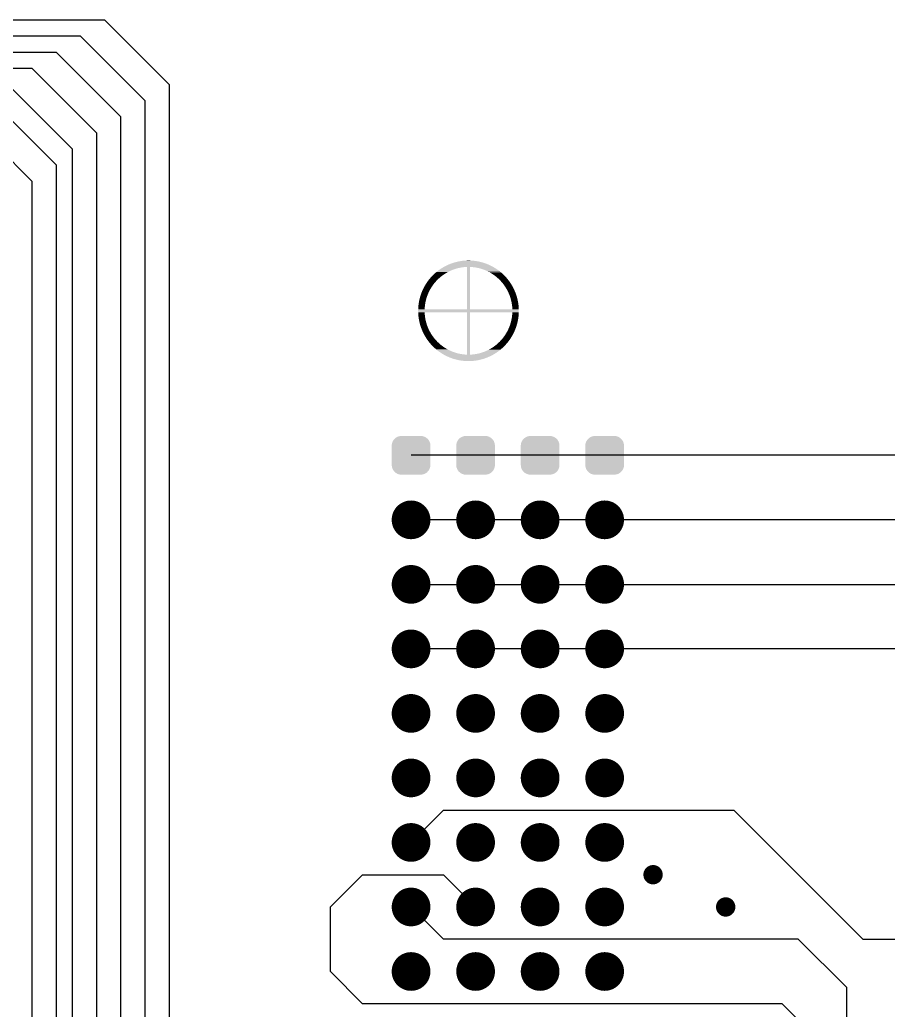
# Model space of a CAD drawing. Extents: x 295 to 953, y 10 to 290.
# Drawn here: x 640.9 to 675.08, y 178.03 to 217.02 of the extents above; entities that cross this region are included whole.
import ezdxf

# ---------------------------------------------------------------- set-up
doc = ezdxf.new("R2010")
doc.units = 0
doc.header["$LTSCALE"] = 5
doc.header["$MEASUREMENT"] = 0
doc.layers.get('0').update_dxf_attribs({"linetype": 'CONTINUOUS', "lineweight": 25})
doc.layers.add('DV-ABPB-A4_IN1', color=4, linetype='CONTINUOUS')

msp = doc.modelspace()

# ---------------------------------------------------------------- linework, layer by layer
at = {"color": 7}
for points, const_width in [([(655.919, 197.333, 1), (656.681, 197.333, 1)], 0.762), ([(658.459, 197.333, 1), (659.221, 197.333, 1)], 0.762), ([(660.999, 197.333, 1), (661.761, 197.333, 1)], 0.762), ([(663.539, 197.333, 1), (664.301, 197.333, 1)], 0.762), ([(655.919, 194.793, 1), (656.681, 194.793, 1)], 0.762), ([(658.459, 194.793, 1), (659.221, 194.793, 1)], 0.762), ([(660.999, 194.793, 1), (661.761, 194.793, 1)], 0.762), ([(663.539, 194.793, 1), (664.301, 194.793, 1)], 0.762), ([(655.919, 192.253, 1), (656.681, 192.253, 1)], 0.762), ([(658.459, 192.253, 1), (659.221, 192.253, 1)], 0.762), ([(660.999, 192.253, 1), (661.761, 192.253, 1)], 0.762), ([(663.539, 192.253, 1), (664.301, 192.253, 1)], 0.762), ([(655.919, 189.713, 1), (656.681, 189.713, 1)], 0.762), ([(658.459, 189.713, 1), (659.221, 189.713, 1)], 0.762), ([(660.999, 189.713, 1), (661.761, 189.713, 1)], 0.762), ([(663.539, 189.713, 1), (664.301, 189.713, 1)], 0.762), ([(655.919, 187.173, 1), (656.681, 187.173, 1)], 0.762), ([(658.459, 187.173, 1), (659.221, 187.173, 1)], 0.762), ([(660.999, 187.173, 1), (661.761, 187.173, 1)], 0.762), ([(663.539, 187.173, 1), (664.301, 187.173, 1)], 0.762), ([(655.919, 184.633, 1), (656.681, 184.633, 1)], 0.762), ([(658.459, 184.633, 1), (659.221, 184.633, 1)], 0.762), ([(660.999, 184.633, 1), (661.761, 184.633, 1)], 0.762), ([(663.539, 184.633, 1), (664.301, 184.633, 1)], 0.762), ([(665.634, 183.363, 1), (666.015, 183.363, 1)], 0.381), ([(655.919, 182.093, 1), (656.681, 182.093, 1)], 0.762), ([(658.459, 182.093, 1), (659.221, 182.093, 1)], 0.762), ([(660.999, 182.093, 1), (661.761, 182.093, 1)], 0.762), ([(663.539, 182.093, 1), (664.301, 182.093, 1)], 0.762), ([(668.492, 182.093, 1), (668.873, 182.093, 1)], 0.381), ([(655.919, 179.553, 1), (656.681, 179.553, 1)], 0.762), ([(658.459, 179.553, 1), (659.221, 179.553, 1)], 0.762), ([(660.999, 179.553, 1), (661.761, 179.553, 1)], 0.762), ([(663.539, 179.553, 1), (664.301, 179.553, 1)], 0.762)]:
    msp.add_lwpolyline(points, format="xyb", close=True, dxfattribs=dict(at, const_width=const_width))
for points in [[(657.874, 207.421), (657.88, 207.423), (659.247, 207.421), (659.241, 207.423)], [(657.88, 207.423), (657.934, 207.442), (659.241, 207.423), (659.187, 207.442)], [(657.934, 207.442), (657.939, 207.444), (659.187, 207.442), (659.181, 207.444)], [(657.939, 207.444), (657.995, 207.462), (659.181, 207.444), (659.126, 207.462)], [(657.995, 207.462), (658, 207.463), (659.126, 207.462), (659.12, 207.463)], [(658, 207.463), (658.056, 207.479), (659.12, 207.463), (659.065, 207.479)], [(658.056, 207.479), (658.061, 207.48), (659.065, 207.479), (659.059, 207.48)], [(658.061, 207.48), (658.117, 207.494), (659.059, 207.48), (659.004, 207.494)], [(658.117, 207.494), (658.123, 207.495), (659.004, 207.494), (658.997, 207.495)], [(658.123, 207.495), (658.179, 207.507), (658.997, 207.495), (658.942, 207.507)], [(658.179, 207.507), (658.185, 207.508), (658.942, 207.507), (658.935, 207.508)], [(658.185, 207.508), (658.242, 207.518), (658.935, 207.508), (658.879, 207.518)], [(658.242, 207.518), (658.247, 207.519), (658.879, 207.518), (658.873, 207.519)], [(658.247, 207.519), (658.305, 207.527), (658.873, 207.519), (658.816, 207.527)], [(658.305, 207.527), (658.31, 207.528), (658.816, 207.527), (658.81, 207.528)], [(658.31, 207.528), (658.368, 207.535), (658.81, 207.528), (658.753, 207.535)], [(658.368, 207.535), (658.373, 207.535), (658.753, 207.535), (658.746, 207.535)], [(658.373, 207.535), (658.432, 207.54), (658.746, 207.535), (658.69, 207.54)], [(658.432, 207.54), (658.436, 207.54), (658.69, 207.54), (658.682, 207.54)], [(658.436, 207.54), (658.496, 207.543), (658.682, 207.54), (658.627, 207.543)], [(658.496, 207.543), (658.5, 207.543), (658.627, 207.543), (658.616, 207.543)], [(658.5, 207.543), (658.563, 207.544), (658.616, 207.543), (658.563, 207.544)], [(657.199, 207.002), (657.232, 207.033), (657.606, 207.002), (657.653, 207.033)], [(657.232, 207.033), (657.234, 207.034), (657.653, 207.033), (657.656, 207.034)], [(657.234, 207.034), (657.268, 207.064), (657.656, 207.034), (657.707, 207.064)], [(657.268, 207.064), (657.279, 207.074), (657.707, 207.064), (657.725, 207.074)], [(657.279, 207.074), (657.302, 207.093), (657.725, 207.074), (657.759, 207.093)], [(657.302, 207.093), (657.328, 207.115), (657.759, 207.093), (657.802, 207.115)], [(657.328, 207.115), (657.335, 207.119), (657.802, 207.115), (657.812, 207.119)], [(657.335, 207.119), (657.367, 207.144), (657.812, 207.119), (657.865, 207.144)], [(657.367, 207.144), (657.379, 207.153), (657.865, 207.144), (657.887, 207.153)], [(657.379, 207.153), (657.398, 207.167), (657.887, 207.153), (657.92, 207.167)], [(657.398, 207.167), (657.427, 207.188), (657.92, 207.167), (657.975, 207.188)], [(657.427, 207.188), (657.43, 207.19), (657.975, 207.188), (657.982, 207.19)], [(657.43, 207.19), (657.455, 207.207), (657.982, 207.19), (658.031, 207.207)], [(657.455, 207.207), (657.481, 207.224), (658.031, 207.207), (658.088, 207.224)], [(657.481, 207.224), (657.483, 207.226), (658.088, 207.224), (658.093, 207.226)], [(657.483, 207.226), (657.505, 207.24), (658.093, 207.226), (658.145, 207.24)], [(657.505, 207.24), (657.526, 207.253), (658.145, 207.24), (658.203, 207.253)], [(657.526, 207.253), (657.537, 207.259), (658.203, 207.253), (658.236, 207.259)], [(657.537, 207.259), (657.545, 207.264), (658.236, 207.259), (658.261, 207.264)], [(657.545, 207.264), (657.561, 207.273), (658.261, 207.264), (658.32, 207.273)], [(657.561, 207.273), (657.573, 207.281), (658.32, 207.273), (658.379, 207.281)], [(657.573, 207.281), (657.582, 207.286), (658.379, 207.281), (658.438, 207.286)], [(657.582, 207.286), (657.588, 207.289), (658.438, 207.286), (658.497, 207.289)], [(657.588, 207.289), (657.592, 207.291), (659.533, 207.289), (659.529, 207.291)], [(657.592, 207.291), (657.642, 207.318), (659.529, 207.291), (659.479, 207.318)], [(657.642, 207.318), (657.647, 207.321), (659.479, 207.318), (659.473, 207.321)], [(657.647, 207.321), (657.699, 207.347), (659.473, 207.321), (659.422, 207.347)], [(657.699, 207.347), (657.704, 207.35), (659.422, 207.347), (659.416, 207.35)], [(657.704, 207.35), (657.757, 207.374), (659.416, 207.35), (659.364, 207.374)], [(657.757, 207.374), (657.762, 207.376), (659.364, 207.374), (659.359, 207.376)], [(657.762, 207.376), (657.815, 207.398), (659.359, 207.376), (659.306, 207.398)], [(657.815, 207.398), (657.82, 207.401), (659.306, 207.398), (659.3, 207.401)], [(657.82, 207.401), (657.874, 207.421), (659.3, 207.401), (659.247, 207.421)], [(658.497, 205.626), (658.497, 207.289), (658.624, 205.626), (658.624, 207.289)], [(658.64, 207.288), (658.624, 207.289), (659.534, 207.288), (659.533, 207.289)], [(658.662, 207.287), (658.64, 207.288), (659.536, 207.287), (659.534, 207.288)], [(658.721, 207.283), (658.662, 207.287), (659.544, 207.283), (659.536, 207.287)], [(658.78, 207.276), (658.721, 207.283), (659.555, 207.276), (659.544, 207.283)], [(658.839, 207.267), (658.78, 207.276), (659.57, 207.267), (659.555, 207.276)], [(658.897, 207.257), (658.839, 207.267), (659.588, 207.257), (659.57, 207.267)], [(658.901, 207.256), (658.897, 207.257), (659.589, 207.256), (659.588, 207.257)], [(658.955, 207.244), (658.901, 207.256), (659.608, 207.244), (659.589, 207.256)], [(659.013, 207.23), (658.955, 207.244), (659.631, 207.23), (659.608, 207.244)], [(659.039, 207.222), (659.013, 207.23), (659.643, 207.222), (659.631, 207.23)], [(659.069, 207.213), (659.039, 207.222), (659.656, 207.213), (659.643, 207.222)], [(659.126, 207.195), (659.069, 207.213), (659.683, 207.195), (659.656, 207.213)], [(659.148, 207.187), (659.126, 207.195), (659.695, 207.187), (659.683, 207.195)], [(659.181, 207.175), (659.148, 207.187), (659.712, 207.175), (659.695, 207.187)], [(659.236, 207.152), (659.181, 207.175), (659.743, 207.152), (659.712, 207.175)], [(659.242, 207.15), (659.236, 207.152), (659.747, 207.15), (659.743, 207.152)], [(659.29, 207.128), (659.242, 207.15), (659.774, 207.128), (659.747, 207.15)], [(659.326, 207.111), (659.29, 207.128), (659.797, 207.111), (659.774, 207.128)], [(659.344, 207.102), (659.326, 207.111), (659.807, 207.102), (659.797, 207.111)], [(659.396, 207.074), (659.344, 207.102), (659.841, 207.074), (659.807, 207.102)], [(659.403, 207.07), (659.396, 207.074), (659.846, 207.07), (659.841, 207.074)], [(659.447, 207.045), (659.403, 207.07), (659.875, 207.045), (659.846, 207.07)], [(659.474, 207.028), (659.447, 207.045), (659.893, 207.028), (659.875, 207.045)], [(656.871, 206.597), (656.9, 206.644), (657.177, 206.597), (657.214, 206.644)], [(656.9, 206.644), (656.903, 206.648), (657.214, 206.644), (657.216, 206.648)], [(656.903, 206.648), (656.931, 206.69), (657.216, 206.648), (657.251, 206.69)], [(656.931, 206.69), (656.938, 206.7), (657.251, 206.69), (657.261, 206.7)], [(656.938, 206.7), (656.963, 206.734), (657.261, 206.7), (657.291, 206.734)], [(656.963, 206.734), (656.975, 206.752), (657.291, 206.734), (657.308, 206.752)], [(656.975, 206.752), (656.995, 206.777), (657.308, 206.752), (657.332, 206.777)], [(656.995, 206.777), (657.014, 206.802), (657.332, 206.777), (657.357, 206.802)], [(657.014, 206.802), (657.028, 206.818), (657.357, 206.802), (657.374, 206.818)], [(657.028, 206.818), (657.055, 206.851), (657.374, 206.818), (657.41, 206.851)], [(657.055, 206.851), (657.061, 206.858), (657.41, 206.851), (657.418, 206.858)], [(657.061, 206.858), (657.095, 206.897), (657.418, 206.858), (657.463, 206.897)], [(657.095, 206.897), (657.097, 206.898), (657.463, 206.897), (657.465, 206.898)], [(657.097, 206.898), (657.13, 206.934), (657.465, 206.898), (657.509, 206.934)], [(657.13, 206.934), (657.14, 206.944), (657.509, 206.934), (657.524, 206.944)], [(657.14, 206.944), (657.165, 206.969), (657.524, 206.944), (657.557, 206.969)], [(657.165, 206.969), (657.185, 206.989), (657.557, 206.969), (657.587, 206.989)], [(657.185, 206.989), (657.199, 207.002), (657.587, 206.989), (657.606, 207.002)], [(659.498, 207.014), (659.474, 207.028), (659.909, 207.014), (659.893, 207.028)], [(659.54, 206.985), (659.498, 207.014), (659.94, 206.985), (659.909, 207.014)], [(659.547, 206.981), (659.54, 206.985), (659.944, 206.981), (659.94, 206.985)], [(659.595, 206.946), (659.547, 206.981), (659.979, 206.946), (659.944, 206.981)], [(659.602, 206.94), (659.595, 206.946), (659.985, 206.94), (659.979, 206.946)], [(659.642, 206.91), (659.602, 206.94), (660.013, 206.91), (659.985, 206.94)], [(659.661, 206.894), (659.642, 206.91), (660.028, 206.894), (660.013, 206.91)], [(659.687, 206.872), (659.661, 206.894), (660.047, 206.872), (660.028, 206.894)], [(659.716, 206.846), (659.687, 206.872), (660.07, 206.846), (660.047, 206.872)], [(659.731, 206.832), (659.716, 206.846), (660.081, 206.832), (660.07, 206.846)], [(659.768, 206.797), (659.731, 206.832), (660.11, 206.797), (660.081, 206.832)], [(659.774, 206.791), (659.768, 206.797), (660.114, 206.791), (660.11, 206.797)], [(659.816, 206.749), (659.774, 206.791), (660.147, 206.749), (660.114, 206.791)], [(659.818, 206.747), (659.816, 206.749), (660.149, 206.747), (660.147, 206.749)], [(659.856, 206.705), (659.818, 206.747), (660.179, 206.705), (660.149, 206.747)], [(659.864, 206.695), (659.856, 206.705), (660.186, 206.695), (660.179, 206.705)], [(659.894, 206.66), (659.864, 206.695), (660.21, 206.66), (660.186, 206.695)], [(659.908, 206.643), (659.894, 206.66), (660.221, 206.643), (660.21, 206.66)], [(659.931, 206.614), (659.908, 206.643), (660.239, 206.614), (660.221, 206.643)], [(656.698, 206.239), (656.703, 206.252), (656.971, 206.239), (656.977, 206.252)], [(656.703, 206.252), (656.719, 206.293), (656.977, 206.252), (656.995, 206.293)], [(656.719, 206.293), (656.726, 206.311), (656.995, 206.293), (657.004, 206.311)], [(656.726, 206.311), (656.741, 206.346), (657.004, 206.311), (657.021, 206.346)], [(656.741, 206.346), (656.751, 206.37), (657.021, 206.346), (657.033, 206.37)], [(656.751, 206.37), (656.764, 206.399), (657.033, 206.37), (657.049, 206.399)], [(656.764, 206.399), (656.778, 206.427), (657.049, 206.399), (657.065, 206.427)], [(656.778, 206.427), (656.789, 206.45), (657.065, 206.427), (657.078, 206.45)], [(656.789, 206.45), (656.806, 206.484), (657.078, 206.45), (657.099, 206.484)], [(656.806, 206.484), (656.815, 206.5), (657.099, 206.484), (657.11, 206.5)], [(656.815, 206.5), (656.837, 206.54), (657.11, 206.5), (657.136, 206.54)], [(656.837, 206.54), (656.842, 206.549), (657.136, 206.54), (657.143, 206.549)], [(656.842, 206.549), (656.869, 206.594), (657.143, 206.549), (657.175, 206.594)], [(656.869, 206.594), (656.871, 206.597), (657.175, 206.594), (657.177, 206.597)], [(659.949, 206.589), (659.931, 206.614), (660.255, 206.589), (660.239, 206.614)], [(659.966, 206.566), (659.949, 206.589), (660.268, 206.566), (660.255, 206.589)], [(659.988, 206.534), (659.966, 206.566), (660.287, 206.534), (660.268, 206.566)], [(660, 206.517), (659.988, 206.534), (660.296, 206.517), (660.287, 206.534)], [(660.025, 206.478), (660, 206.517), (660.317, 206.478), (660.296, 206.517)], [(660.032, 206.468), (660.025, 206.478), (660.323, 206.468), (660.317, 206.478)], [(660.059, 206.422), (660.032, 206.468), (660.346, 206.422), (660.323, 206.468)], [(660.062, 206.417), (660.059, 206.422), (660.348, 206.417), (660.346, 206.422)], [(660.09, 206.365), (660.062, 206.417), (660.372, 206.365), (660.348, 206.417)], [(660.09, 206.364), (660.09, 206.365), (660.372, 206.364), (660.372, 206.365)], [(660.117, 206.312), (660.09, 206.364), (660.394, 206.312), (660.372, 206.364)], [(660.12, 206.306), (660.117, 206.312), (660.397, 206.306), (660.394, 206.312)], [(660.142, 206.258), (660.12, 206.306), (660.415, 206.258), (660.397, 206.306)], [(660.146, 206.246), (660.142, 206.258), (660.42, 206.246), (660.415, 206.258)], [(656.599, 205.842), (656.605, 205.885), (656.856, 205.842), (656.864, 205.885)], [(656.605, 205.885), (656.608, 205.9), (656.864, 205.885), (656.866, 205.9)], [(656.608, 205.9), (656.617, 205.947), (656.866, 205.9), (656.877, 205.947)], [(656.617, 205.947), (656.619, 205.958), (656.877, 205.947), (656.879, 205.958)], [(656.619, 205.958), (656.63, 206.009), (656.879, 205.958), (656.892, 206.009)], [(656.63, 206.009), (656.631, 206.015), (656.892, 206.009), (656.893, 206.015)], [(656.631, 206.015), (656.645, 206.071), (656.893, 206.015), (656.909, 206.071)], [(656.645, 206.071), (656.646, 206.072), (656.909, 206.071), (656.91, 206.072)], [(656.646, 206.072), (656.662, 206.128), (656.91, 206.072), (656.928, 206.128)], [(656.662, 206.128), (656.663, 206.132), (656.928, 206.128), (656.93, 206.132)], [(656.663, 206.132), (656.679, 206.184), (656.93, 206.132), (656.949, 206.184)], [(656.679, 206.184), (656.682, 206.192), (656.949, 206.184), (656.952, 206.192)], [(656.682, 206.192), (656.698, 206.239), (656.952, 206.192), (656.971, 206.239)], [(660.164, 206.203), (660.146, 206.246), (660.435, 206.203), (660.42, 206.246)], [(660.171, 206.187), (660.164, 206.203), (660.441, 206.187), (660.435, 206.203)], [(660.185, 206.148), (660.171, 206.187), (660.453, 206.148), (660.441, 206.187)], [(660.193, 206.126), (660.185, 206.148), (660.46, 206.126), (660.453, 206.148)], [(660.205, 206.092), (660.193, 206.126), (660.469, 206.092), (660.46, 206.126)], [(660.213, 206.065), (660.205, 206.092), (660.477, 206.065), (660.469, 206.092)], [(660.222, 206.035), (660.213, 206.065), (660.484, 206.035), (660.477, 206.065)], [(660.23, 206.003), (660.222, 206.035), (660.492, 206.003), (660.484, 206.035)], [(660.237, 205.978), (660.23, 206.003), (660.497, 205.978), (660.492, 206.003)], [(660.245, 205.941), (660.237, 205.978), (660.505, 205.941), (660.497, 205.978)], [(660.25, 205.92), (660.245, 205.941), (660.509, 205.92), (660.505, 205.941)], [(660.258, 205.879), (660.25, 205.92), (660.516, 205.879), (660.509, 205.92)], [(660.261, 205.862), (660.258, 205.879), (660.519, 205.862), (660.516, 205.879)], [(656.579, 205.563), (656.58, 205.626), (660.541, 205.563), (660.54, 205.626)], [(656.58, 205.499), (656.579, 205.563), (660.54, 205.499), (660.541, 205.563)], [(656.58, 205.632), (656.582, 205.665), (656.835, 205.632), (656.836, 205.665)], [(656.58, 205.626), (656.58, 205.632), (656.834, 205.626), (656.835, 205.632)], [(656.583, 205.44), (656.58, 205.499), (656.837, 205.44), (656.834, 205.499)], [(656.582, 205.665), (656.584, 205.696), (656.836, 205.665), (656.838, 205.696)], [(656.584, 205.696), (656.586, 205.724), (656.838, 205.696), (656.841, 205.724)], [(656.586, 205.724), (656.589, 205.759), (656.841, 205.724), (656.845, 205.759)], [(656.589, 205.759), (656.592, 205.783), (656.845, 205.759), (656.847, 205.783)], [(656.592, 205.783), (656.596, 205.822), (656.847, 205.783), (656.853, 205.822)], [(656.596, 205.822), (656.599, 205.842), (656.853, 205.822), (656.856, 205.842)], [(658.497, 203.837), (658.497, 205.499), (658.624, 203.837), (658.624, 205.499)], [(660.269, 205.816), (660.261, 205.862), (660.525, 205.816), (660.519, 205.862)], [(660.271, 205.803), (660.269, 205.816), (660.527, 205.803), (660.525, 205.816)], [(660.277, 205.753), (660.271, 205.803), (660.532, 205.753), (660.527, 205.803)], [(660.278, 205.745), (660.277, 205.753), (660.533, 205.745), (660.532, 205.753)], [(660.283, 205.69), (660.278, 205.745), (660.537, 205.69), (660.533, 205.745)], [(660.283, 205.686), (660.283, 205.69), (660.538, 205.686), (660.537, 205.69)], [(660.286, 205.626), (660.283, 205.686), (660.54, 205.626), (660.538, 205.686)], [(660.284, 205.461), (660.286, 205.493), (660.539, 205.461), (660.54, 205.493)], [(660.286, 205.493), (660.286, 205.499), (660.54, 205.493), (660.54, 205.499)], [(656.583, 205.436), (656.583, 205.44), (656.838, 205.436), (656.837, 205.44)], [(656.588, 205.381), (656.583, 205.436), (656.843, 205.381), (656.838, 205.436)], [(656.588, 205.373), (656.588, 205.381), (656.844, 205.373), (656.843, 205.381)], [(656.594, 205.322), (656.588, 205.373), (656.85, 205.322), (656.844, 205.373)], [(656.595, 205.31), (656.594, 205.322), (656.852, 205.31), (656.85, 205.322)], [(656.602, 205.264), (656.595, 205.31), (656.859, 205.264), (656.852, 205.31)], [(656.604, 205.247), (656.602, 205.264), (656.862, 205.247), (656.859, 205.264)], [(656.612, 205.206), (656.604, 205.247), (656.87, 205.206), (656.862, 205.247)], [(656.616, 205.185), (656.612, 205.206), (656.875, 205.185), (656.87, 205.206)], [(656.623, 205.148), (656.616, 205.185), (656.884, 205.148), (656.875, 205.185)], [(656.629, 205.122), (656.623, 205.148), (656.89, 205.122), (656.884, 205.148)], [(656.636, 205.091), (656.629, 205.122), (656.899, 205.091), (656.89, 205.122)], [(656.644, 205.061), (656.636, 205.091), (656.908, 205.061), (656.899, 205.091)], [(660.211, 205.055), (660.227, 205.111), (660.475, 205.055), (660.489, 205.111)], [(660.227, 205.111), (660.229, 205.117), (660.489, 205.111), (660.491, 205.117)], [(660.229, 205.117), (660.242, 205.168), (660.491, 205.117), (660.502, 205.168)], [(660.242, 205.168), (660.244, 205.179), (660.502, 205.168), (660.504, 205.179)], [(660.244, 205.179), (660.254, 205.226), (660.504, 205.179), (660.512, 205.226)], [(660.254, 205.226), (660.257, 205.241), (660.512, 205.226), (660.515, 205.241)], [(660.257, 205.241), (660.265, 205.284), (660.515, 205.241), (660.522, 205.284)], [(660.265, 205.284), (660.268, 205.304), (660.522, 205.284), (660.524, 205.304)], [(660.268, 205.304), (660.273, 205.343), (660.524, 205.304), (660.529, 205.343)], [(660.273, 205.343), (660.276, 205.367), (660.529, 205.343), (660.532, 205.367)], [(660.276, 205.367), (660.28, 205.402), (660.532, 205.367), (660.535, 205.402)], [(660.28, 205.402), (660.282, 205.43), (660.535, 205.402), (660.537, 205.43)], [(660.282, 205.43), (660.284, 205.461), (660.537, 205.43), (660.539, 205.461)], [(656.651, 205.034), (656.644, 205.061), (656.916, 205.034), (656.908, 205.061)], [(656.661, 205), (656.651, 205.034), (656.928, 205), (656.916, 205.034)], [(656.668, 204.978), (656.661, 205), (656.935, 204.978), (656.928, 205)], [(656.68, 204.939), (656.668, 204.978), (656.95, 204.939), (656.935, 204.978)], [(656.686, 204.923), (656.68, 204.939), (656.956, 204.923), (656.95, 204.939)], [(656.701, 204.879), (656.686, 204.923), (656.974, 204.879), (656.956, 204.923)], [(656.705, 204.868), (656.701, 204.879), (656.979, 204.868), (656.974, 204.879)], [(656.724, 204.82), (656.705, 204.868), (657.001, 204.82), (656.979, 204.868)], [(656.726, 204.814), (656.724, 204.82), (657.004, 204.814), (657.001, 204.82)], [(656.748, 204.762), (656.726, 204.814), (657.03, 204.762), (657.004, 204.814)], [(656.749, 204.761), (656.748, 204.762), (657.03, 204.761), (657.03, 204.762)], [(656.773, 204.709), (656.749, 204.761), (657.059, 204.709), (657.03, 204.761)], [(656.775, 204.704), (656.773, 204.709), (657.062, 204.704), (657.059, 204.709)], [(656.798, 204.658), (656.775, 204.704), (657.089, 204.658), (657.062, 204.704)], [(660.042, 204.676), (660.055, 204.699), (660.332, 204.676), (660.343, 204.699)], [(660.055, 204.699), (660.072, 204.727), (660.343, 204.699), (660.356, 204.727)], [(660.072, 204.727), (660.087, 204.756), (660.356, 204.727), (660.37, 204.756)], [(660.087, 204.756), (660.1, 204.78), (660.37, 204.756), (660.38, 204.78)], [(660.1, 204.78), (660.117, 204.815), (660.38, 204.78), (660.395, 204.815)], [(660.117, 204.815), (660.126, 204.833), (660.395, 204.815), (660.402, 204.833)], [(660.126, 204.833), (660.144, 204.874), (660.402, 204.833), (660.418, 204.874)], [(660.144, 204.874), (660.15, 204.887), (660.418, 204.874), (660.422, 204.887)], [(660.15, 204.887), (660.169, 204.933), (660.422, 204.887), (660.439, 204.933)], [(660.169, 204.933), (660.172, 204.942), (660.439, 204.933), (660.442, 204.942)], [(660.172, 204.942), (660.191, 204.994), (660.442, 204.942), (660.458, 204.994)], [(660.191, 204.994), (660.192, 204.997), (660.458, 204.994), (660.459, 204.997)], [(660.192, 204.997), (660.211, 205.054), (660.459, 204.997), (660.475, 205.054)], [(660.211, 205.054), (660.211, 205.055), (660.475, 205.054), (660.475, 205.055)], [(656.803, 204.647), (656.798, 204.658), (657.096, 204.647), (657.089, 204.658)], [(656.824, 204.608), (656.803, 204.647), (657.121, 204.608), (657.096, 204.647)], [(656.834, 204.592), (656.824, 204.608), (657.132, 204.592), (657.121, 204.608)], [(656.852, 204.56), (656.834, 204.592), (657.154, 204.56), (657.132, 204.592)], [(656.866, 204.537), (656.852, 204.56), (657.171, 204.537), (657.154, 204.56)], [(656.881, 204.512), (656.866, 204.537), (657.19, 204.512), (657.171, 204.537)], [(656.899, 204.483), (656.881, 204.512), (657.213, 204.483), (657.19, 204.512)], [(656.911, 204.466), (656.899, 204.483), (657.227, 204.466), (657.213, 204.483)], [(656.935, 204.43), (656.911, 204.466), (657.256, 204.43), (657.227, 204.466)], [(656.942, 204.42), (656.935, 204.43), (657.265, 204.42), (657.256, 204.43)], [(656.972, 204.379), (656.942, 204.42), (657.303, 204.379), (657.265, 204.42)], [(656.974, 204.377), (656.972, 204.379), (657.305, 204.377), (657.303, 204.379)], [(657.006, 204.334), (656.974, 204.377), (657.346, 204.334), (657.305, 204.377)], [(657.011, 204.329), (657.006, 204.334), (657.352, 204.329), (657.346, 204.334)], [(657.04, 204.293), (657.011, 204.329), (657.389, 204.293), (657.352, 204.329)], [(659.711, 204.275), (659.747, 204.307), (660.066, 204.275), (660.093, 204.307)], [(659.747, 204.307), (659.763, 204.324), (660.093, 204.307), (660.106, 204.324)], [(659.763, 204.324), (659.789, 204.349), (660.106, 204.324), (660.126, 204.349)], [(659.789, 204.349), (659.813, 204.374), (660.126, 204.349), (660.145, 204.374)], [(659.813, 204.374), (659.83, 204.392), (660.145, 204.374), (660.158, 204.392)], [(659.83, 204.392), (659.86, 204.425), (660.158, 204.392), (660.182, 204.425)], [(659.86, 204.425), (659.869, 204.436), (660.182, 204.425), (660.19, 204.436)], [(659.869, 204.436), (659.904, 204.478), (660.19, 204.436), (660.218, 204.478)], [(659.904, 204.478), (659.907, 204.482), (660.218, 204.478), (660.22, 204.482)], [(659.907, 204.482), (659.943, 204.528), (660.22, 204.482), (660.25, 204.528)], [(659.943, 204.528), (659.946, 204.532), (660.25, 204.528), (660.252, 204.532)], [(659.946, 204.532), (659.978, 204.576), (660.252, 204.532), (660.278, 204.576)], [(659.978, 204.576), (659.985, 204.586), (660.278, 204.576), (660.284, 204.586)], [(659.985, 204.586), (660.011, 204.626), (660.284, 204.586), (660.306, 204.626)], [(660.011, 204.626), (660.021, 204.642), (660.306, 204.626), (660.314, 204.642)], [(660.021, 204.642), (660.042, 204.676), (660.314, 204.642), (660.332, 204.676)], [(657.051, 204.28), (657.04, 204.293), (657.405, 204.28), (657.389, 204.293)], [(657.073, 204.254), (657.051, 204.28), (657.433, 204.254), (657.405, 204.28)], [(657.093, 204.232), (657.073, 204.254), (657.46, 204.232), (657.433, 204.254)], [(657.108, 204.216), (657.093, 204.232), (657.479, 204.216), (657.46, 204.232)], [(657.136, 204.186), (657.108, 204.216), (657.518, 204.186), (657.479, 204.216)], [(657.142, 204.18), (657.136, 204.186), (657.526, 204.18), (657.518, 204.186)], [(657.177, 204.145), (657.142, 204.18), (657.574, 204.145), (657.526, 204.18)], [(657.181, 204.141), (657.177, 204.145), (657.58, 204.141), (657.574, 204.145)], [(657.211, 204.112), (657.181, 204.141), (657.623, 204.112), (657.58, 204.141)], [(657.227, 204.097), (657.211, 204.112), (657.647, 204.097), (657.623, 204.112)], [(657.246, 204.081), (657.227, 204.097), (657.673, 204.081), (657.647, 204.097)], [(657.275, 204.055), (657.246, 204.081), (657.718, 204.055), (657.673, 204.081)], [(657.28, 204.051), (657.275, 204.055), (657.725, 204.051), (657.718, 204.055)], [(657.313, 204.024), (657.28, 204.051), (657.777, 204.024), (657.725, 204.051)], [(657.324, 204.015), (657.313, 204.024), (657.794, 204.015), (657.777, 204.024)], [(657.346, 203.998), (657.324, 204.015), (657.83, 203.998), (657.794, 204.015)], [(657.374, 203.976), (657.346, 203.998), (657.878, 203.976), (657.83, 203.998)], [(657.378, 203.973), (657.374, 203.976), (657.884, 203.973), (657.878, 203.976)], [(657.408, 203.951), (657.378, 203.973), (657.939, 203.951), (657.884, 203.973)], [(657.425, 203.939), (657.408, 203.951), (657.973, 203.939), (657.939, 203.951)], [(657.437, 203.931), (657.425, 203.939), (657.995, 203.931), (657.973, 203.939)], [(657.465, 203.912), (657.437, 203.931), (658.051, 203.912), (657.995, 203.931)], [(659.032, 203.901), (659.089, 203.919), (659.64, 203.901), (659.665, 203.919)], [(659.089, 203.919), (659.139, 203.936), (659.665, 203.919), (659.69, 203.936)], [(659.139, 203.936), (659.145, 203.938), (659.69, 203.936), (659.693, 203.938)], [(659.145, 203.938), (659.201, 203.959), (659.693, 203.938), (659.723, 203.959)], [(659.201, 203.959), (659.234, 203.973), (659.723, 203.959), (659.742, 203.973)], [(659.234, 203.973), (659.255, 203.982), (659.742, 203.973), (659.754, 203.982)], [(659.255, 203.982), (659.309, 204.006), (659.754, 203.982), (659.786, 204.006)], [(659.309, 204.006), (659.319, 204.011), (659.786, 204.006), (659.792, 204.011)], [(659.319, 204.011), (659.362, 204.033), (659.792, 204.011), (659.819, 204.033)], [(659.362, 204.033), (659.396, 204.051), (659.819, 204.033), (659.841, 204.051)], [(659.396, 204.051), (659.414, 204.061), (659.841, 204.051), (659.853, 204.061)], [(659.414, 204.061), (659.465, 204.092), (659.853, 204.061), (659.887, 204.092)], [(659.465, 204.092), (659.468, 204.093), (659.887, 204.092), (659.889, 204.093)], [(659.468, 204.093), (659.515, 204.123), (659.889, 204.093), (659.921, 204.123)], [(659.515, 204.123), (659.534, 204.137), (659.921, 204.123), (659.935, 204.137)], [(659.534, 204.137), (659.564, 204.157), (659.935, 204.137), (659.956, 204.157)], [(659.564, 204.157), (659.597, 204.181), (659.956, 204.157), (659.98, 204.181)], [(659.597, 204.181), (659.611, 204.192), (659.98, 204.181), (659.991, 204.192)], [(659.611, 204.192), (659.656, 204.228), (659.991, 204.192), (660.024, 204.228)], [(659.656, 204.228), (659.658, 204.229), (660.024, 204.228), (660.025, 204.229)], [(659.658, 204.229), (659.703, 204.268), (660.025, 204.229), (660.059, 204.268)], [(659.703, 204.268), (659.711, 204.275), (660.059, 204.268), (660.066, 204.275)], [(657.478, 203.904), (657.465, 203.912), (658.082, 203.904), (658.051, 203.912)], [(657.49, 203.896), (657.478, 203.904), (658.108, 203.896), (658.082, 203.904)], [(657.513, 203.881), (657.49, 203.896), (658.165, 203.881), (658.108, 203.896)], [(657.532, 203.87), (657.513, 203.881), (658.22, 203.87), (658.165, 203.881)], [(657.533, 203.869), (657.532, 203.87), (658.223, 203.869), (658.22, 203.87)], [(657.551, 203.858), (657.533, 203.869), (658.282, 203.858), (658.223, 203.869)], [(657.566, 203.85), (657.551, 203.858), (658.34, 203.85), (658.282, 203.858)], [(657.577, 203.843), (657.566, 203.85), (658.399, 203.843), (658.34, 203.85)], [(657.584, 203.839), (657.577, 203.843), (658.458, 203.839), (658.399, 203.843)], [(657.586, 203.838), (657.584, 203.839), (658.481, 203.838), (658.458, 203.839)], [(657.588, 203.837), (657.586, 203.838), (658.497, 203.837), (658.481, 203.838)], [(657.592, 203.835), (657.588, 203.837), (659.529, 203.835), (659.533, 203.837)], [(657.642, 203.807), (657.592, 203.835), (659.478, 203.807), (659.529, 203.835)], [(657.648, 203.805), (657.642, 203.807), (659.473, 203.805), (659.478, 203.807)], [(657.699, 203.779), (657.648, 203.805), (659.422, 203.779), (659.473, 203.805)], [(657.704, 203.776), (657.699, 203.779), (659.416, 203.776), (659.422, 203.779)], [(657.756, 203.752), (657.704, 203.776), (659.364, 203.752), (659.416, 203.776)], [(657.762, 203.75), (657.756, 203.752), (659.359, 203.75), (659.364, 203.752)], [(657.815, 203.727), (657.762, 203.75), (659.306, 203.727), (659.359, 203.75)], [(657.821, 203.725), (657.815, 203.727), (659.3, 203.725), (659.306, 203.727)], [(657.874, 203.704), (657.821, 203.725), (659.246, 203.704), (659.3, 203.725)], [(657.88, 203.702), (657.874, 203.704), (659.241, 203.702), (659.246, 203.704)], [(657.934, 203.683), (657.88, 203.702), (659.187, 203.683), (659.241, 203.702)], [(657.94, 203.681), (657.934, 203.683), (659.181, 203.681), (659.187, 203.683)], [(657.994, 203.664), (657.94, 203.681), (659.126, 203.664), (659.181, 203.681)], [(658, 203.663), (657.994, 203.664), (659.121, 203.663), (659.126, 203.664)], [(658.055, 203.647), (658, 203.663), (659.065, 203.647), (659.121, 203.663)], [(658.062, 203.646), (658.055, 203.647), (659.059, 203.646), (659.065, 203.647)], [(658.117, 203.632), (658.062, 203.646), (659.003, 203.632), (659.059, 203.646)], [(658.123, 203.631), (658.117, 203.632), (658.998, 203.631), (659.003, 203.632)], [(658.179, 203.619), (658.123, 203.631), (658.941, 203.619), (658.998, 203.631)], [(658.185, 203.618), (658.179, 203.619), (658.936, 203.618), (658.941, 203.619)], [(658.241, 203.608), (658.185, 203.618), (658.879, 203.608), (658.936, 203.618)], [(658.248, 203.607), (658.241, 203.608), (658.873, 203.607), (658.879, 203.608)], [(658.304, 203.598), (658.248, 203.607), (658.816, 203.598), (658.873, 203.607)], [(658.311, 203.598), (658.304, 203.598), (658.81, 203.598), (658.816, 203.598)], [(658.367, 203.591), (658.311, 203.598), (658.753, 203.591), (658.81, 203.598)], [(658.374, 203.591), (658.367, 203.591), (658.747, 203.591), (658.753, 203.591)], [(658.43, 203.586), (658.374, 203.591), (658.689, 203.586), (658.747, 203.591)], [(658.438, 203.586), (658.43, 203.586), (658.684, 203.586), (658.689, 203.586)], [(658.494, 203.583), (658.438, 203.586), (658.625, 203.583), (658.684, 203.586)], [(658.505, 203.583), (658.494, 203.583), (658.621, 203.583), (658.625, 203.583)], [(658.557, 203.582), (658.505, 203.583), (658.557, 203.582), (658.621, 203.583)], [(658.624, 203.837), (658.683, 203.84), (659.533, 203.837), (659.538, 203.84)], [(658.683, 203.84), (658.742, 203.845), (659.538, 203.84), (659.547, 203.845)], [(658.742, 203.845), (658.801, 203.853), (659.547, 203.845), (659.56, 203.853)], [(658.801, 203.853), (658.859, 203.862), (659.56, 203.853), (659.576, 203.862)], [(658.859, 203.862), (658.884, 203.867), (659.576, 203.862), (659.584, 203.867)], [(658.884, 203.867), (658.917, 203.873), (659.584, 203.867), (659.594, 203.873)], [(658.917, 203.873), (658.975, 203.886), (659.594, 203.873), (659.615, 203.886)], [(658.975, 203.886), (659.028, 203.9), (659.615, 203.886), (659.638, 203.9)], [(659.028, 203.9), (659.032, 203.901), (659.638, 203.9), (659.64, 203.901)], [(655.55, 200.342), (655.57, 200.408), (657.052, 200.342), (657.028, 200.408)], [(655.57, 200.408), (655.58, 200.424), (657.028, 200.408), (657.022, 200.424)], [(655.58, 200.424), (655.615, 200.484), (657.022, 200.424), (656.983, 200.484)], [(655.615, 200.484), (655.628, 200.498), (656.983, 200.484), (656.974, 200.498)], [(655.628, 200.498), (655.675, 200.547), (656.974, 200.498), (656.922, 200.547)], [(655.675, 200.547), (655.692, 200.558), (656.922, 200.547), (656.91, 200.558)], [(655.692, 200.558), (655.749, 200.595), (656.91, 200.558), (656.847, 200.595)], [(655.749, 200.595), (655.77, 200.603), (656.847, 200.595), (656.834, 200.603)], [(655.77, 200.603), (655.831, 200.625), (656.834, 200.603), (656.762, 200.625)], [(655.831, 200.625), (655.863, 200.629), (656.762, 200.625), (656.751, 200.629)], [(655.863, 200.629), (655.919, 200.635), (656.751, 200.629), (656.681, 200.635)], [(658.09, 200.342), (658.11, 200.408), (659.592, 200.342), (659.568, 200.408)], [(658.11, 200.408), (658.12, 200.424), (659.568, 200.408), (659.562, 200.424)], [(658.12, 200.424), (658.155, 200.484), (659.562, 200.424), (659.523, 200.484)], [(658.155, 200.484), (658.168, 200.498), (659.523, 200.484), (659.514, 200.498)], [(658.168, 200.498), (658.215, 200.547), (659.514, 200.498), (659.462, 200.547)], [(658.215, 200.547), (658.232, 200.558), (659.462, 200.547), (659.45, 200.558)], [(658.232, 200.558), (658.289, 200.595), (659.45, 200.558), (659.387, 200.595)], [(658.289, 200.595), (658.31, 200.603), (659.387, 200.595), (659.374, 200.603)], [(658.31, 200.603), (658.371, 200.625), (659.374, 200.603), (659.302, 200.625)], [(658.371, 200.625), (658.403, 200.629), (659.302, 200.625), (659.291, 200.629)], [(658.403, 200.629), (658.459, 200.635), (659.291, 200.629), (659.221, 200.635)], [(660.63, 200.342), (660.65, 200.408), (662.132, 200.342), (662.108, 200.408)], [(660.65, 200.408), (660.66, 200.424), (662.108, 200.408), (662.102, 200.424)], [(660.66, 200.424), (660.695, 200.484), (662.102, 200.424), (662.063, 200.484)], [(660.695, 200.484), (660.708, 200.498), (662.063, 200.484), (662.054, 200.498)], [(660.708, 200.498), (660.755, 200.547), (662.054, 200.498), (662.002, 200.547)], [(660.755, 200.547), (660.772, 200.558), (662.002, 200.547), (661.99, 200.558)], [(660.772, 200.558), (660.829, 200.595), (661.99, 200.558), (661.927, 200.595)], [(660.829, 200.595), (660.85, 200.603), (661.927, 200.595), (661.914, 200.603)], [(660.85, 200.603), (660.911, 200.625), (661.914, 200.603), (661.842, 200.625)], [(660.911, 200.625), (660.943, 200.629), (661.842, 200.625), (661.831, 200.629)], [(660.943, 200.629), (660.999, 200.635), (661.831, 200.629), (661.761, 200.635)], [(663.17, 200.342), (663.19, 200.408), (664.672, 200.342), (664.648, 200.408)], [(663.19, 200.408), (663.2, 200.424), (664.648, 200.408), (664.642, 200.424)], [(663.2, 200.424), (663.235, 200.484), (664.642, 200.424), (664.603, 200.484)], [(663.235, 200.484), (663.248, 200.498), (664.603, 200.484), (664.594, 200.498)], [(663.248, 200.498), (663.295, 200.547), (664.594, 200.498), (664.542, 200.547)], [(663.295, 200.547), (663.312, 200.558), (664.542, 200.547), (664.53, 200.558)], [(663.312, 200.558), (663.369, 200.595), (664.53, 200.558), (664.467, 200.595)], [(663.369, 200.595), (663.39, 200.603), (664.467, 200.595), (664.454, 200.603)], [(663.39, 200.603), (663.451, 200.625), (664.454, 200.603), (664.382, 200.625)], [(663.451, 200.625), (663.483, 200.629), (664.382, 200.625), (664.371, 200.629)], [(663.483, 200.629), (663.539, 200.635), (664.371, 200.629), (664.301, 200.635)], [(655.538, 200.254), (655.544, 200.324), (657.062, 200.254), (657.054, 200.324)], [(655.538, 199.492), (655.538, 200.254), (657.062, 199.492), (657.062, 200.254)], [(655.544, 200.324), (655.55, 200.342), (657.054, 200.324), (657.052, 200.342)], [(658.078, 200.254), (658.084, 200.324), (659.602, 200.254), (659.594, 200.324)], [(658.078, 199.492), (658.078, 200.254), (659.602, 199.492), (659.602, 200.254)], [(658.084, 200.324), (658.09, 200.342), (659.594, 200.324), (659.592, 200.342)], [(660.618, 200.254), (660.624, 200.324), (662.142, 200.254), (662.134, 200.324)], [(660.618, 199.492), (660.618, 200.254), (662.142, 199.492), (662.142, 200.254)], [(660.624, 200.324), (660.63, 200.342), (662.134, 200.324), (662.132, 200.342)], [(663.158, 200.254), (663.164, 200.324), (664.682, 200.254), (664.674, 200.324)], [(663.158, 199.492), (663.158, 200.254), (664.682, 199.492), (664.682, 200.254)], [(663.164, 200.324), (663.17, 200.342), (664.674, 200.324), (664.672, 200.342)], [(655.546, 199.422), (655.538, 199.492), (657.055, 199.422), (657.062, 199.492)], [(655.548, 199.405), (655.546, 199.422), (657.05, 199.405), (657.055, 199.422)], [(655.572, 199.339), (655.548, 199.405), (657.029, 199.339), (657.05, 199.405)], [(655.578, 199.322), (655.572, 199.339), (657.02, 199.322), (657.029, 199.339)], [(655.617, 199.263), (655.578, 199.322), (656.985, 199.263), (657.02, 199.322)], [(655.626, 199.249), (655.617, 199.263), (656.971, 199.249), (656.985, 199.263)], [(655.678, 199.199), (655.626, 199.249), (656.924, 199.199), (656.971, 199.249)], [(658.086, 199.422), (658.078, 199.492), (659.595, 199.422), (659.602, 199.492)], [(658.088, 199.405), (658.086, 199.422), (659.59, 199.405), (659.595, 199.422)], [(658.112, 199.339), (658.088, 199.405), (659.569, 199.339), (659.59, 199.405)], [(658.118, 199.322), (658.112, 199.339), (659.56, 199.322), (659.569, 199.339)], [(658.157, 199.263), (658.118, 199.322), (659.525, 199.263), (659.56, 199.322)], [(658.166, 199.249), (658.157, 199.263), (659.511, 199.249), (659.525, 199.263)], [(658.218, 199.199), (658.166, 199.249), (659.464, 199.199), (659.511, 199.249)], [(660.626, 199.422), (660.618, 199.492), (662.135, 199.422), (662.142, 199.492)], [(660.628, 199.405), (660.626, 199.422), (662.13, 199.405), (662.135, 199.422)], [(660.652, 199.339), (660.628, 199.405), (662.109, 199.339), (662.13, 199.405)], [(660.658, 199.322), (660.652, 199.339), (662.1, 199.322), (662.109, 199.339)], [(660.697, 199.263), (660.658, 199.322), (662.065, 199.263), (662.1, 199.322)], [(660.706, 199.249), (660.697, 199.263), (662.051, 199.249), (662.065, 199.263)], [(660.758, 199.199), (660.706, 199.249), (662.004, 199.199), (662.051, 199.249)], [(663.166, 199.422), (663.158, 199.492), (664.675, 199.422), (664.682, 199.492)], [(663.168, 199.405), (663.166, 199.422), (664.67, 199.405), (664.675, 199.422)], [(663.192, 199.339), (663.168, 199.405), (664.649, 199.339), (664.67, 199.405)], [(663.198, 199.322), (663.192, 199.339), (664.64, 199.322), (664.649, 199.339)], [(663.237, 199.263), (663.198, 199.322), (664.605, 199.263), (664.64, 199.322)], [(663.246, 199.249), (663.237, 199.263), (664.591, 199.249), (664.605, 199.263)], [(663.298, 199.199), (663.246, 199.249), (664.544, 199.199), (664.591, 199.249)], [(655.689, 199.188), (655.678, 199.199), (656.907, 199.188), (656.924, 199.199)], [(655.752, 199.151), (655.689, 199.188), (656.851, 199.151), (656.907, 199.188)], [(655.765, 199.144), (655.752, 199.151), (656.83, 199.144), (656.851, 199.151)], [(655.837, 199.121), (655.765, 199.144), (656.768, 199.121), (656.83, 199.144)], [(655.849, 199.118), (655.837, 199.121), (656.736, 199.118), (656.768, 199.121)], [(655.919, 199.111), (655.849, 199.118), (656.681, 199.111), (656.736, 199.118)], [(658.229, 199.188), (658.218, 199.199), (659.447, 199.188), (659.464, 199.199)], [(658.292, 199.151), (658.229, 199.188), (659.391, 199.151), (659.447, 199.188)], [(658.305, 199.144), (658.292, 199.151), (659.37, 199.144), (659.391, 199.151)], [(658.377, 199.121), (658.305, 199.144), (659.308, 199.121), (659.37, 199.144)], [(658.389, 199.118), (658.377, 199.121), (659.276, 199.118), (659.308, 199.121)], [(658.459, 199.111), (658.389, 199.118), (659.221, 199.111), (659.276, 199.118)], [(660.769, 199.188), (660.758, 199.199), (661.987, 199.188), (662.004, 199.199)], [(660.832, 199.151), (660.769, 199.188), (661.931, 199.151), (661.987, 199.188)], [(660.845, 199.144), (660.832, 199.151), (661.91, 199.144), (661.931, 199.151)], [(660.917, 199.121), (660.845, 199.144), (661.848, 199.121), (661.91, 199.144)], [(660.929, 199.118), (660.917, 199.121), (661.816, 199.118), (661.848, 199.121)], [(660.999, 199.111), (660.929, 199.118), (661.761, 199.111), (661.816, 199.118)], [(663.309, 199.188), (663.298, 199.199), (664.527, 199.188), (664.544, 199.199)], [(663.372, 199.151), (663.309, 199.188), (664.471, 199.151), (664.527, 199.188)], [(663.385, 199.144), (663.372, 199.151), (664.45, 199.144), (664.471, 199.151)], [(663.457, 199.121), (663.385, 199.144), (664.388, 199.121), (664.45, 199.144)], [(663.469, 199.118), (663.457, 199.121), (664.356, 199.118), (664.388, 199.121)], [(663.539, 199.111), (663.469, 199.118), (664.301, 199.111), (664.356, 199.118)]]:
    msp.add_solid(points, dxfattribs=at)
at = {"layer": 'DV-ABPB-A4_IN1', "color": 7}
for p, q in [((550.89, 217.018), (644.235, 217.018)), ((644.235, 217.018), (646.775, 214.478)), ((551.525, 216.383), (643.282, 216.383)), ((643.282, 216.383), (645.822, 213.843)), ((552.16, 215.748), (642.33, 215.748)), ((642.33, 215.748), (644.87, 213.208)), ((552.795, 215.113), (641.377, 215.113)), ((641.377, 215.113), (643.917, 212.573)), ((640.425, 214.478), (642.965, 211.938)), ((646.775, 214.478), (646.775, 152.248)), ((639.79, 213.843), (642.33, 211.303)), ((645.822, 213.843), (645.822, 151.296)), ((638.837, 213.208), (641.377, 210.668)), ((644.87, 213.208), (644.87, 150.343)), ((643.917, 212.573), (643.917, 151.613)), ((642.965, 211.938), (642.965, 149.708)), ((642.33, 211.303), (642.33, 147.168)), ((641.377, 210.668), (641.377, 174.473)), ((709.64, 199.873), (656.3, 199.873)), ((709.64, 197.333), (656.3, 197.333)), ((656.3, 194.793), (709.64, 194.793)), ((709.64, 192.253), (656.3, 192.253)), ((656.3, 184.633), (657.57, 185.903)), ((657.57, 185.903), (669, 185.903)), ((669, 185.903), (674.08, 180.823)), ((653.125, 182.093), (654.395, 183.363)), ((654.395, 183.363), (657.57, 183.363)), ((657.57, 183.363), (658.84, 182.093)), ((653.125, 179.553), (653.125, 182.093)), ((657.57, 180.823), (656.3, 182.093)), ((671.54, 180.823), (657.57, 180.823)), ((673.445, 178.918), (671.54, 180.823)), ((674.08, 180.823), (714.085, 180.823)), ((654.395, 178.283), (653.125, 179.553)), ((673.445, 172.568), (673.445, 178.918)), ((670.905, 178.283), (654.395, 178.283)), ((672.81, 176.378), (670.905, 178.283))]:
    msp.add_line(p, q, dxfattribs=at)

doc.saveas('drawing.dxf')
